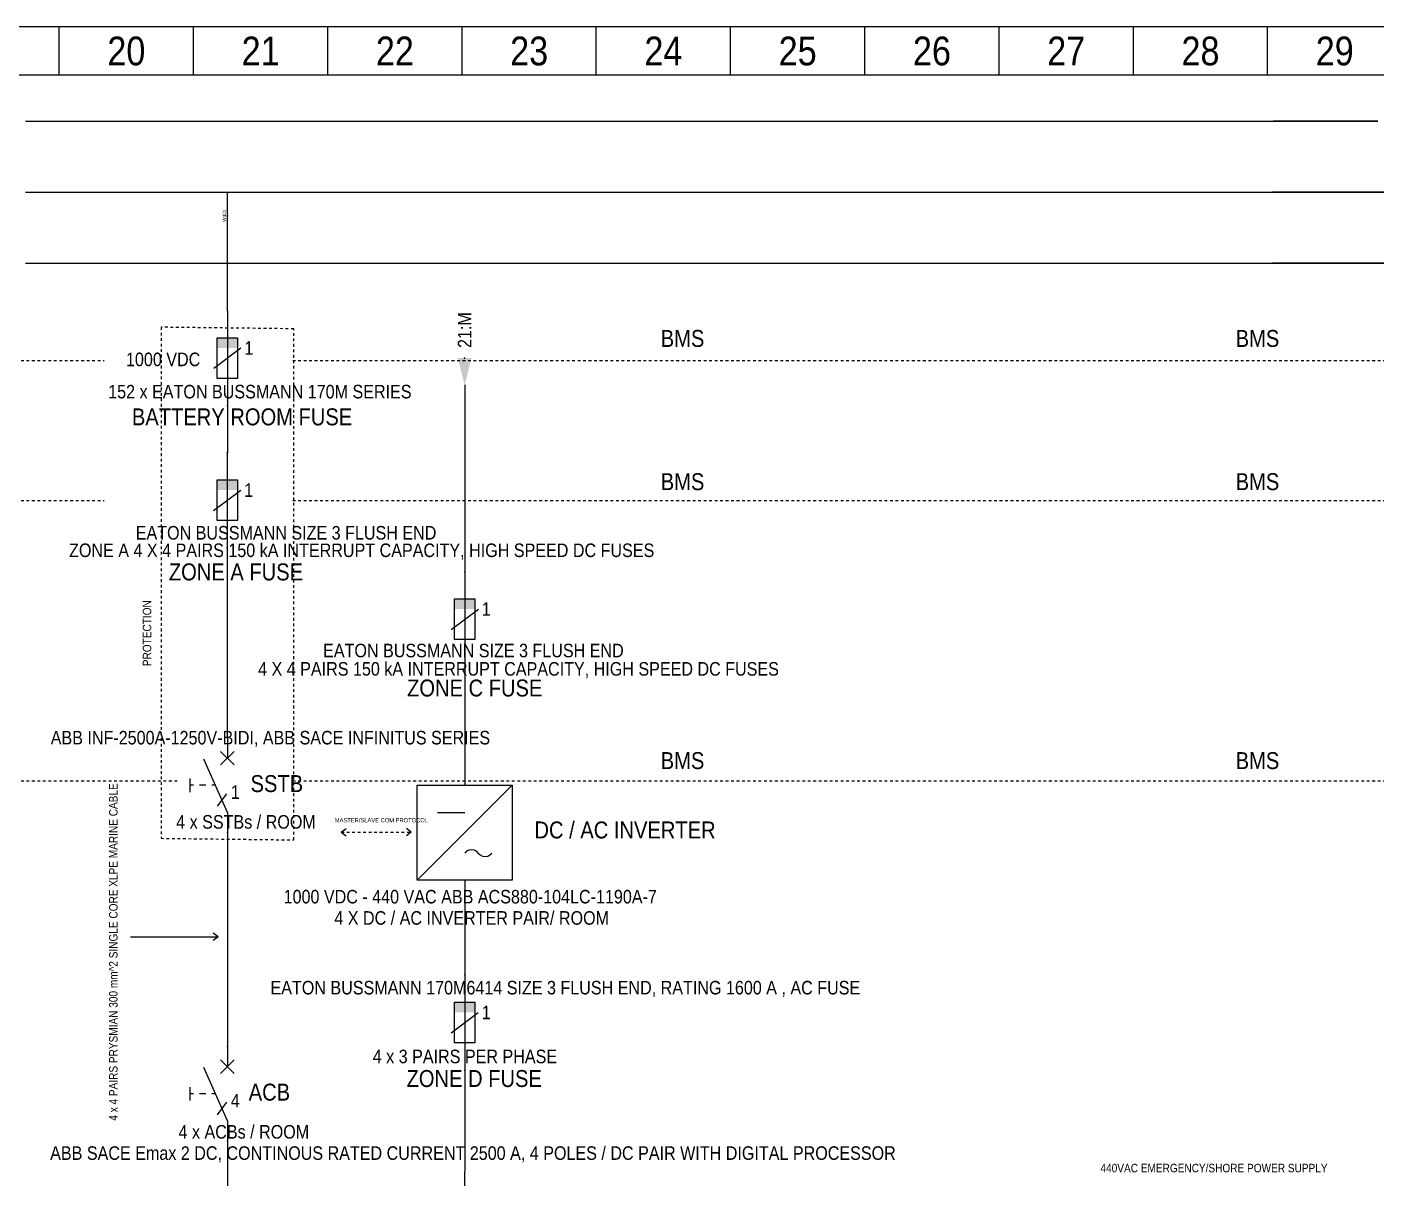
# Model space of a CAD drawing. Header units: millimetres. Extents: x -283 to 2642, y -168 to 1897.
# Drawn here: x 795 to 1781, y 1057 to 1897 of the extents above; entities that cross this region are included whole.
import ezdxf
from ezdxf.enums import TextEntityAlignment as Align

# ---------------------------------------------------------------- set-up
doc = ezdxf.new("R2010")
doc.units = ezdxf.units.MM
doc.linetypes.add('DASHED', pattern=[4, 2, -2])
doc.layers.add('SLEHTI1', color=7, linetype='Continuous')
doc.styles.add('ELECTRICAL_GENERAL', font='arial.ttf', dxfattribs={"width": 0.85})
doc.styles.add('ELECTRICAL_ID', font='arial.ttf', dxfattribs={"width": 0.85})
doc.styles.add('ELECTRICAL_INTDEF1', font='segoesc.ttf', dxfattribs={"width": 0.85})
doc.styles.add('ELECTRICAL_LABEL', font='arial.ttf', dxfattribs={"width": 0.85})
doc.styles.add('ELECTRICAL_PROMPT', font='arial.ttf', dxfattribs={"width": 0.85})

# ---------------------------------------------------------------- blocks, each defined once
blk = doc.blocks.new('SPOH3V')
at = {"color": 2, "linetype": 'Continuous', "lineweight": -3}
blk.add_line((418, 297), (23, 297), dxfattribs=at)
at = {"color": 7, "linetype": 'Continuous', "lineweight": -3}
for p, q in [((157.5, 292), (157.5, 297)), ((171.5, 292), (171.5, 297)), ((185.5, 292), (185.5, 297)), ((199.5, 292), (199.5, 297)), ((213.5, 292), (213.5, 297)), ((227.5, 292), (227.5, 297)), ((241.5, 292), (241.5, 297)), ((255.5, 292), (255.5, 297)), ((269.5, 292), (269.5, 297)), ((283.5, 292), (283.5, 297))]:
    blk.add_line(p, q, dxfattribs=at)
at = {"color": 1, "linetype": 'Continuous', "lineweight": -3}
blk.add_line((28, 292), (413, 292), dxfattribs=at)
at = {"color": 7, "lineweight": -3, "style": 'ELECTRICAL_PROMPT', "width": 0.85}
for s, p in [('20', (164.5, 293)), ('21', (178.5, 293)), ('22', (192.5, 293)), ('23', (206.5, 293)), ('24', (220.5, 293)), ('25', (234.5, 293)), ('26', (248.5, 293)), ('27', (262.5, 293)), ('28', (276.5, 293)), ('29', (290.5, 293))]:
    blk.add_text(s, height=3, dxfattribs=at).set_placement(p, align=Align.CENTER)
at = {"color": 11, "lineweight": -3, "style": 'ELECTRICAL_LABEL', "width": 0.85, "flags": 8}
blk.add_attdef('E_DRW_PRINTDATE', text='', height=1.5, rotation=90, dxfattribs=at).set_placement((1.6, 296.5), align=Align.RIGHT)
at = {"color": 7, "lineweight": -3, "style": 'ELECTRICAL_LABEL', "width": 0.85, "flags": 8}
for tag, p in [('E_DRW_REVD', (7, 247)), ('E_DRW_REVE', (14, 247)), ('E_DRW_REVF', (21, 247)), ('E_DRW_REVA', (7, 30)), ('E_DRW_REVB', (14, 30)), ('E_DRW_REVC', (21, 30))]:
    blk.add_attdef(tag, p, '', height=2, rotation=90, dxfattribs=at)
at = {"color": 11, "lineweight": -3, "style": 'ELECTRICAL_LABEL', "width": 0.85, "flags": 8}
blk.add_attdef('E_DRW_FILENAME', (1.6, 2.5), '', height=1.5, rotation=90, dxfattribs=at)
at = {"color": 1, "lineweight": -3, "style": 'ELECTRICAL_LABEL', "width": 0.85, "flags": 8}
for tag, p, height in [('E_DRW_NAME1', (206.5, 15), 3.5), ('E_DRW_OBJECTID', (323, 17), 2.5), ('E_DRW_ELPOSID', (356, 17), 2.5), ('E_DRW_JOBNUMBER', (388, 17), 2.5), ('E_DRW_NAME2', (206.5, 10), 3.5), ('E_DRW_NUMBER', (359, 5), 5), ('E_DRW_NAME3', (206.5, 5), 3.5)]:
    blk.add_attdef(tag, p, '', height=height, dxfattribs=at)
at = {"color": 7, "lineweight": -3, "width": 0.85}
for tag, p, style, flags in [('E_DRW_PLANNER', (295.54, 17), 'ELECTRICAL_LABEL', 8), ('E_DRW_DATE', (305, 17), 'ELECTRICAL_LABEL', 8), ('E_DRW_DRAWER', (295.54, 10), 'ELECTRICAL_LABEL', 8), ('E_DRW_SHEETS', (331, 10), 'ELECTRICAL_LABEL', 8), ('E_DRW_CHECKER', (295.54, 3), 'ELECTRICAL_LABEL', 8), ('$SCVIRTATIE$', (0, 0), 'ELECTRICAL_GENERAL', 9)]:
    blk.add_attdef(tag, p, '', height=2, dxfattribs=dict(at, style=style, flags=flags))
at = {"color": 7, "lineweight": -3, "style": 'ELECTRICAL_LABEL', "width": 0.85, "flags": 8}
blk.add_attdef('E_DRW_SHEET', text='', height=2, dxfattribs=at).set_placement((327, 10), align=Align.RIGHT)
at = {"color": 1, "lineweight": -3, "style": 'ELECTRICAL_LABEL', "width": 0.85, "flags": 8}
blk.add_attdef('E_DRW_GROUP', text='', height=5, dxfattribs=at).set_placement((354, 5), align=Align.RIGHT)
blk = doc.blocks.new('SVAIHT2A')
at = {"color": 1, "linetype": 'Continuous', "lineweight": -3}
blk.add_point((0, 0), dxfattribs=at)
at = {"color": 1, "lineweight": -3}
blk.add_solid([(0, -4), (0.99, 0), (-0.99, 0)], dxfattribs=at)
at = {"color": 7, "lineweight": -3, "style": 'ELECTRICAL_GENERAL', "width": 0.85}
blk.add_attdef('E_CONNREF', text='', height=2, rotation=90, dxfattribs=at).set_placement((0, 1.5), align=Align.MIDDLE_LEFT)
at = {"color": 1, "lineweight": -3, "style": 'ELECTRICAL_INTDEF1', "flags": 8}
blk.add_attdef('E_DELETED', (0, 0), '', height=2.5, dxfattribs=at)
at = {"color": 7, "lineweight": -3, "style": 'ELECTRICAL_GENERAL', "width": 0.85, "flags": 8}
blk.add_attdef('E_SYMBTXT1', text='', height=2, rotation=90, dxfattribs=at).set_placement((2, 0), align=Align.TOP_RIGHT)
at = {"color": 7, "lineweight": -3, "style": 'ELECTRICAL_GENERAL', "width": 0.85, "flags": 1}
blk.add_attdef('E_THISREF', text='', height=1.5, dxfattribs=at).set_placement((0, -9), align=Align.CENTER)
blk = doc.blocks.new('IECSLD_0201')
at = {"color": 0, "linetype": 'Continuous', "lineweight": -3}
for p, q in [((0, 0), (0, -14)), ((-1.5, -10), (-1.5, -4)), ((-1.5, -4), (1.5, -4)), ((1.5, -4), (1.5, -10)), ((1.5, -10), (-1.5, -10))]:
    blk.add_line(p, q, dxfattribs=at)
at = {"color": 7, "linetype": 'Continuous', "lineweight": -3}
blk.add_line((-2, -8.5), (2, -5.5), dxfattribs=at)
at = {"color": 0, "linetype": 'Continuous', "lineweight": -3}
for p in [(0, 0), (0, -14)]:
    blk.add_point(p, dxfattribs=at)
at = {"color": 0, "lineweight": -3}
blk.add_solid([(-1.5, -5.5), (1.5, -5.5), (-1.5, -4), (1.5, -4)], dxfattribs=at)
at = {"color": 7, "lineweight": -3, "width": 0.85}
for tag, height, style, flags, p in [('E_OBJECTID', 2.5, 'ELECTRICAL_ID', 8, (-4, -1)), ('E_ELPOSID', 2.5, 'ELECTRICAL_ID', 8, (-4, -4.5)), ('E_AA', 2, 'ELECTRICAL_GENERAL', 8, (-4, -12)), ('E_OVERCURRENTPROTECTIONTYPE', 2, 'ELECTRICAL_GENERAL', 9, (-4, -15)), ('E_OVERCURRENTPROTECTION', 2, 'ELECTRICAL_GENERAL', 9, (-4, -18)), ('E_FRAMESIZE', 2, 'ELECTRICAL_GENERAL', 9, (-4, -21)), ('E_ELEC1', 2, 'ELECTRICAL_GENERAL', 8, (-4, -24)), ('E_ELEC2', 2, 'ELECTRICAL_GENERAL', 8, (-4, -27))]:
    blk.add_attdef(tag, text='', height=height, dxfattribs=dict(at, style=style, flags=flags)).set_placement(p, align=Align.RIGHT)
at = {"color": 7, "lineweight": -3, "style": 'ELECTRICAL_GENERAL', "width": 0.85, "flags": 8}
blk.add_attdef('E_PHASE', (2, -1), '', height=1.5, dxfattribs=at)
at = {"color": 7, "lineweight": -3, "style": 'ELECTRICAL_ID', "width": 0.85, "flags": 9}
blk.add_attdef('E_GROUPNUMBER', text='', height=1.5, dxfattribs=at).set_placement((-2, -1), align=Align.TOP_RIGHT)
at = {"color": 7, "lineweight": -3, "style": 'ELECTRICAL_ID', "width": 0.85}
blk.add_attdef('E_ID', text='', height=2.5, dxfattribs=at).set_placement((-4, -8), align=Align.RIGHT)
at = {"color": 7, "lineweight": -3, "style": 'ELECTRICAL_GENERAL', "width": 0.85, "flags": 8}
blk.add_attdef('E_POLES', text='', height=2, dxfattribs=at).set_placement((2.5, -5.5), align=Align.MIDDLE_LEFT)
blk = doc.blocks.new('IECSLD_0710')
at = {"color": 0, "linetype": 'Continuous', "lineweight": -3}
for p, q in [((-7, 0), (7, 0)), ((-7, -14), (-7, 0)), ((-7, -14), (7, 0)), ((7, 0), (7, -14)), ((7, -14), (-7, -14))]:
    blk.add_line(p, q, dxfattribs=at)
at = {"color": 7, "linetype": 'Continuous', "lineweight": -3}
for p, q in [((-3.72, -3.73), (-4, -4)), ((-3.38, -3.56), (-3.72, -3.73)), ((-3, -3.5), (-3.38, -3.56)), ((-2.62, -3.56), (-3, -3.5)), ((-2.28, -3.73), (-2.62, -3.56)), ((-2, -4), (-2.28, -3.73)), ((-2, -4), (-1.72, -4.27)), ((-1.72, -4.27), (-1.38, -4.44)), ((-1.38, -4.44), (-1, -4.5)), ((-1, -4.5), (-0.62, -4.44)), ((-0.62, -4.44), (-0.28, -4.27)), ((-0.28, -4.27), (0, -4)), ((4, -10), (0, -10))]:
    blk.add_line(p, q, dxfattribs=at)
at = {"color": 0, "linetype": 'Continuous', "lineweight": -3}
for p in [(0, 0), (0, -14)]:
    blk.add_point(p, dxfattribs=at)
at = {"color": 7, "lineweight": -3, "width": 0.85, "flags": 8}
for tag, height, style, p in [('E_OBJECTID', 2.5, 'ELECTRICAL_ID', (-9, -1)), ('E_ELPOSID', 2.5, 'ELECTRICAL_ID', (-9, -4.5)), ('E_ELEC1', 2, 'ELECTRICAL_GENERAL', (-9, -12)), ('E_ELEC2', 2, 'ELECTRICAL_GENERAL', (-9, -15))]:
    blk.add_attdef(tag, text='', height=height, dxfattribs=dict(at, style=style)).set_placement(p, align=Align.RIGHT)
at = {"color": 7, "lineweight": -3, "style": 'ELECTRICAL_ID', "width": 0.85}
blk.add_attdef('E_ID', text='', height=2.5, dxfattribs=at).set_placement((-9, -8), align=Align.RIGHT)
blk = doc.blocks.new('IECSLD_0402')
at = {"color": 0, "linetype": 'Continuous', "lineweight": -3}
for p, q in [((0, 0), (0, -3)), ((0, -11), (-3.5, -3.12)), ((-5.5, -8), (-5.5, -6)), ((0, -11), (0, -14))]:
    blk.add_line(p, q, dxfattribs=at)
at = {"color": 7, "linetype": 'Continuous', "lineweight": -3}
for p, q in [((-1, -4), (1, -2)), ((-1, -2), (1, -4)), ((-5, -7), (-5.5, -7)), ((-3.2, -7), (-4.1, -7)), ((-1.78, -7), (-2.3, -7)), ((-0.13, -8.25), (-1.5, -10.09))]:
    blk.add_line(p, q, dxfattribs=at)
at = {"color": 0, "linetype": 'Continuous', "lineweight": -3}
for p in [(0, 0), (0, -14)]:
    blk.add_point(p, dxfattribs=at)
at = {"color": 7, "lineweight": -3, "width": 0.85}
for tag, height, style, flags, p in [('E_OBJECTID', 2.5, 'ELECTRICAL_ID', 8, (-7.5, -1)), ('E_ELPOSID', 2.5, 'ELECTRICAL_ID', 8, (-7.5, -4.5)), ('E_AA', 2, 'ELECTRICAL_GENERAL', 8, (-7.5, -12)), ('E_OVERCURRENTPROTECTIONTYPE', 2, 'ELECTRICAL_GENERAL', 9, (-7.5, -15)), ('E_OVERCURRENTPROTECTION', 2, 'ELECTRICAL_GENERAL', 9, (-7.5, -18)), ('E_FRAMESIZE', 2, 'ELECTRICAL_GENERAL', 9, (-7.5, -21)), ('E_ELEC1', 2, 'ELECTRICAL_GENERAL', 8, (-7.5, -24)), ('E_ELEC2', 2, 'ELECTRICAL_GENERAL', 8, (-7.5, -27))]:
    blk.add_attdef(tag, text='', height=height, dxfattribs=dict(at, style=style, flags=flags)).set_placement(p, align=Align.RIGHT)
at = {"color": 7, "lineweight": -3, "style": 'ELECTRICAL_GENERAL', "width": 0.85, "flags": 8}
blk.add_attdef('E_PHASE', (2, -1), '', height=1.5, dxfattribs=at)
at = {"color": 7, "lineweight": -3, "style": 'ELECTRICAL_ID', "width": 0.85, "flags": 9}
blk.add_attdef('E_GROUPNUMBER', text='', height=1.5, dxfattribs=at).set_placement((-2, -1), align=Align.TOP_RIGHT)
at = {"color": 7, "lineweight": -3, "style": 'ELECTRICAL_ID', "width": 0.85}
blk.add_attdef('E_ID', text='', height=2.5, dxfattribs=at).set_placement((-7.5, -8), align=Align.RIGHT)
at = {"color": 7, "lineweight": -3, "style": 'ELECTRICAL_GENERAL', "width": 0.85, "flags": 8}
blk.add_attdef('E_POLES', text='', height=2, dxfattribs=at).set_placement((0.5, -8), align=Align.MIDDLE_LEFT)
blk = doc.blocks.new('KAAPELIN1')
at = {"color": 7, "linetype": 'ByBlock', "lineweight": -3}
blk.add_point((0, 0), dxfattribs=at)
at = {"color": 7, "lineweight": -3, "width": 0.85}
for tag, height, style, p in [('E_ID', 2.5, 'ELECTRICAL_ID', (0, 1)), ('E_TYPE', 2, 'ELECTRICAL_GENERAL', (0, -3))]:
    blk.add_attdef(tag, text='', height=height, dxfattribs=dict(at, style=style)).set_placement(p, align=Align.CENTER)
at = {"color": 7, "lineweight": -3, "style": 'ELECTRICAL_GENERAL', "width": 0.85}
for tag, flags, p in [('E_FROM_LOCATION', 1, (0, -6)), ('E_FROM_ID', 1, (0, -9)), ('E_TO_LOCATION', 1, (0, -12)), ('E_REMARKS', 1, (0, -21)), ('E_LENGTH', 1, (0, -18)), ('E_TO_ID', 1, (0, -15)), ('E_SUPPLIER', 9, (0, -30)), ('E_CLASS', 1, (0, -27)), ('E_ITEM', 1, (0, -24)), ('E_INSTALLER', 9, (0, -33)), ('E_VOLTAGE', 9, (0, -36))]:
    blk.add_attdef(tag, text='', height=2, dxfattribs=dict(at, flags=flags)).set_placement(p, align=Align.CENTER)

msp = doc.modelspace()

# ---------------------------------------------------------------- linework, layer by layer
at = {"layer": 'SLEHTI1', "color": 4, "linetype": 'DASHED', "lineweight": -3}
for p, q in [((79.1, 1653.59), (851.78, 1653.59)), ((989.42, 1653.59), (1854.85, 1653.59)), ((79.1, 1551.26), (851.78, 1551.26)), ((989.42, 1551.26), (1907.31, 1551.26)), ((79.1, 1346.59), (906.81, 1346.59)), ((989.42, 1346.59), (1896.19, 1346.59)), ((1024.88, 1309.26), (1075.94, 1309.26))]:
    msp.add_line(p, q, dxfattribs=at)
at = {"layer": 'SLEHTI1', "color": 4, "linetype": 'Continuous', "lineweight": -3}
for p, q in [((1024.88, 1309.26), (1028.4, 1311.88)), ((1075.94, 1309.26), (1072.42, 1311.88)), ((1024.88, 1309.26), (1028.4, 1306.65)), ((1075.94, 1309.26), (1072.42, 1306.65))]:
    msp.add_line(p, q, dxfattribs=at)
at = {"layer": 'SLEHTI1', "color": 1, "linetype": 'Continuous', "lineweight": -3}
for p, q in [((871.01, 1232.87), (934.91, 1232.87)), ((934.91, 1232.87), (931.4, 1235.49)), ((934.91, 1232.87), (931.4, 1230.26))]:
    msp.add_line(p, q, dxfattribs=at)
at = {"layer": 'SLEHTI1', "color": 3, "linetype": 'Continuous', "lineweight": -3}
for points in [[(794.37, 1828.36), (797.87, 1828.36), (801.37, 1828.36), (804.29, 1828.36), (804.87, 1828.36), (808.37, 1828.36), (811.87, 1828.36), (815.37, 1828.36), (818.87, 1828.36), (821.61, 1828.36), (822.37, 1828.36), (825.87, 1828.36), (829.37, 1828.36), (832.87, 1828.36), (836.37, 1828.36), (838.94, 1828.36), (839.87, 1828.36), (843.37, 1828.36), (846.87, 1828.36), (850.37, 1828.36), (853.87, 1828.36), (856.26, 1828.36), (857.37, 1828.36), (860.87, 1828.36), (864.37, 1828.36), (867.87, 1828.36), (871.37, 1828.36), (873.58, 1828.36), (874.87, 1828.36), (878.37, 1828.36), (881.87, 1828.36), (885.37, 1828.36), (888.87, 1828.36), (890.91, 1828.36), (892.37, 1828.36), (895.87, 1828.36), (899.37, 1828.36), (902.87, 1828.36), (906.37, 1828.36), (908.23, 1828.36), (909.87, 1828.36), (913.37, 1828.36), (916.87, 1828.36), (920.37, 1828.36), (923.87, 1828.36), (925.56, 1828.36), (927.37, 1828.36), (930.87, 1828.36), (934.37, 1828.36), (937.87, 1828.36), (941.37, 1828.36), (942.88, 1828.36), (944.87, 1828.36), (948.37, 1828.36), (951.87, 1828.36), (955.37, 1828.36), (958.87, 1828.36), (960.2, 1828.36), (962.37, 1828.36), (965.87, 1828.36), (969.37, 1828.36), (972.87, 1828.36), (976.37, 1828.36), (977.53, 1828.36), (979.87, 1828.36), (983.37, 1828.36), (986.87, 1828.36), (990.37, 1828.36), (993.87, 1828.36), (994.85, 1828.36), (997.37, 1828.36), (1000.87, 1828.36), (1004.37, 1828.36), (1007.87, 1828.36), (1011.37, 1828.36), (1012.18, 1828.36), (1014.87, 1828.36), (1018.37, 1828.36), (1021.87, 1828.36), (1025.37, 1828.36), (1028.87, 1828.36), (1029.5, 1828.36), (1032.37, 1828.36), (1035.87, 1828.36), (1039.37, 1828.36), (1042.87, 1828.36), (1046.37, 1828.36), (1046.83, 1828.36), (1049.87, 1828.36), (1053.37, 1828.36), (1056.87, 1828.36), (1060.37, 1828.36), (1063.87, 1828.36), (1064.15, 1828.36), (1067.37, 1828.36), (1070.87, 1828.36), (1074.37, 1828.36), (1077.87, 1828.36), (1081.37, 1828.36), (1081.47, 1828.36), (1084.87, 1828.36), (1088.37, 1828.36), (1091.87, 1828.36), (1095.37, 1828.36), (1098.8, 1828.36), (1098.87, 1828.36), (1102.37, 1828.36), (1105.87, 1828.36), (1109.37, 1828.36), (1112.87, 1828.36), (1116.12, 1828.36), (1116.37, 1828.36), (1119.87, 1828.36), (1123.37, 1828.36), (1126.87, 1828.36), (1130.37, 1828.36), (1133.45, 1828.36), (1133.87, 1828.36), (1137.37, 1828.36), (1140.87, 1828.36), (1144.37, 1828.36), (1147.87, 1828.36), (1150.77, 1828.36), (1151.37, 1828.36), (1154.87, 1828.36), (1158.37, 1828.36), (1161.87, 1828.36), (1165.37, 1828.36), (1168.09, 1828.36), (1168.87, 1828.36), (1172.37, 1828.36), (1175.87, 1828.36), (1179.37, 1828.36), (1182.87, 1828.36), (1185.42, 1828.36), (1186.37, 1828.36), (1189.87, 1828.36), (1193.37, 1828.36), (1196.87, 1828.36), (1200.37, 1828.36), (1202.74, 1828.36), (1203.87, 1828.36), (1207.37, 1828.36), (1210.87, 1828.36), (1214.37, 1828.36), (1217.87, 1828.36), (1220.07, 1828.36), (1221.37, 1828.36), (1224.87, 1828.36), (1228.37, 1828.36), (1231.87, 1828.36), (1235.37, 1828.36), (1237.39, 1828.36), (1238.87, 1828.36), (1242.37, 1828.36), (1245.87, 1828.36), (1249.37, 1828.36), (1252.87, 1828.36), (1254.71, 1828.36), (1256.37, 1828.36), (1259.87, 1828.36), (1263.37, 1828.36), (1266.87, 1828.36), (1270.37, 1828.36), (1272.04, 1828.36), (1273.87, 1828.36), (1277.37, 1828.36), (1280.87, 1828.36), (1284.37, 1828.36), (1287.87, 1828.36), (1289.36, 1828.36), (1291.37, 1828.36), (1294.87, 1828.36), (1298.37, 1828.36), (1301.87, 1828.36), (1305.37, 1828.36), (1306.69, 1828.36), (1308.87, 1828.36), (1312.37, 1828.36), (1315.87, 1828.36), (1319.37, 1828.36), (1322.87, 1828.36), (1324.01, 1828.36), (1326.37, 1828.36), (1329.87, 1828.36), (1333.37, 1828.36), (1336.87, 1828.36), (1340.37, 1828.36), (1341.34, 1828.36), (1343.87, 1828.36), (1347.37, 1828.36), (1350.87, 1828.36), (1354.37, 1828.36), (1357.87, 1828.36), (1358.66, 1828.36), (1361.37, 1828.36), (1364.87, 1828.36), (1368.37, 1828.36), (1371.87, 1828.36), (1375.37, 1828.36), (1375.98, 1828.36), (1378.87, 1828.36), (1382.37, 1828.36), (1385.87, 1828.36), (1389.37, 1828.36), (1392.87, 1828.36), (1393.31, 1828.36), (1396.37, 1828.36), (1399.87, 1828.36), (1403.37, 1828.36), (1406.87, 1828.36), (1410.37, 1828.36), (1410.63, 1828.36), (1413.87, 1828.36), (1417.37, 1828.36), (1420.87, 1828.36), (1424.37, 1828.36), (1427.87, 1828.36), (1427.96, 1828.36), (1431.37, 1828.36), (1434.87, 1828.36), (1438.37, 1828.36), (1441.87, 1828.36), (1445.28, 1828.36), (1445.37, 1828.36), (1448.87, 1828.36), (1452.37, 1828.36), (1455.87, 1828.36), (1459.37, 1828.36), (1462.6, 1828.36), (1462.87, 1828.36), (1466.37, 1828.36), (1469.87, 1828.36), (1473.37, 1828.36), (1476.87, 1828.36), (1479.93, 1828.36), (1480.37, 1828.36), (1483.87, 1828.36), (1487.37, 1828.36), (1490.87, 1828.36), (1494.37, 1828.36), (1497.25, 1828.36), (1497.87, 1828.36), (1501.37, 1828.36), (1504.87, 1828.36), (1508.37, 1828.36), (1511.87, 1828.36), (1514.58, 1828.36), (1515.37, 1828.36), (1518.87, 1828.36), (1522.37, 1828.36), (1525.87, 1828.36), (1529.37, 1828.36), (1531.9, 1828.36), (1532.87, 1828.36), (1536.37, 1828.36), (1539.87, 1828.36), (1543.37, 1828.36), (1546.87, 1828.36), (1549.22, 1828.36), (1550.37, 1828.36), (1553.87, 1828.36), (1557.37, 1828.36), (1560.87, 1828.36), (1564.37, 1828.36), (1566.55, 1828.36), (1567.87, 1828.36), (1571.37, 1828.36), (1574.87, 1828.36), (1578.37, 1828.36), (1581.87, 1828.36), (1583.87, 1828.36), (1585.37, 1828.36), (1588.87, 1828.36), (1592.37, 1828.36), (1595.87, 1828.36), (1599.37, 1828.36), (1601.2, 1828.36), (1602.87, 1828.36), (1606.37, 1828.36), (1609.87, 1828.36), (1613.37, 1828.36), (1616.87, 1828.36), (1618.52, 1828.36), (1620.37, 1828.36), (1623.87, 1828.36), (1627.37, 1828.36), (1630.87, 1828.36), (1634.37, 1828.36), (1635.85, 1828.36), (1637.87, 1828.36), (1641.37, 1828.36), (1644.87, 1828.36), (1648.37, 1828.36), (1651.87, 1828.36), (1653.17, 1828.36), (1655.37, 1828.36), (1658.87, 1828.36), (1662.37, 1828.36), (1665.87, 1828.36), (1669.37, 1828.36), (1670.49, 1828.36), (1672.87, 1828.36), (1676.37, 1828.36), (1679.87, 1828.36), (1683.37, 1828.36), (1686.87, 1828.36), (1687.82, 1828.36), (1690.37, 1828.36), (1693.87, 1828.36), (1697.37, 1828.36), (1700.87, 1828.36), (1704.37, 1828.36), (1707.87, 1828.36), (1711.37, 1828.36), (1714.87, 1828.36), (1718.37, 1828.36), (1721.87, 1828.36), (1725.37, 1828.36), (1728.87, 1828.36), (1732.37, 1828.36), (1735.87, 1828.36), (1739.37, 1828.36), (1742.87, 1828.36), (1746.37, 1828.36), (1749.87, 1828.36), (1753.37, 1828.36), (1756.87, 1828.36), (1760.37, 1828.36), (1763.87, 1828.36), (1767.37, 1828.36), (1770.87, 1828.36), (1774.37, 1828.36), (1777.87, 1828.36), (1781.37, 1828.36)], [(1781.37, 1828.36), (1777.87, 1828.36), (1774.37, 1828.36), (1770.87, 1828.36), (1767.37, 1828.36), (1763.87, 1828.36), (1760.37, 1828.36), (1756.87, 1828.36), (1753.37, 1828.36), (1749.87, 1828.36), (1746.37, 1828.36), (1742.87, 1828.36), (1739.37, 1828.36), (1735.87, 1828.36), (1732.37, 1828.36), (1728.87, 1828.36), (1725.37, 1828.36), (1721.87, 1828.36), (1718.37, 1828.36), (1714.87, 1828.36), (1711.37, 1828.36), (1707.87, 1828.36), (1705.14, 1828.36)], [(794.5, 1776.54), (798, 1776.54), (801.5, 1776.54), (804.42, 1776.54), (805, 1776.54), (808.5, 1776.54), (812, 1776.54), (815.5, 1776.54), (819, 1776.54), (821.74, 1776.54), (822.5, 1776.54), (826, 1776.54), (829.5, 1776.54), (833, 1776.54), (836.5, 1776.54), (839.07, 1776.54), (840, 1776.54), (843.5, 1776.54), (847, 1776.54), (850.5, 1776.54), (854, 1776.54), (856.39, 1776.54), (857.5, 1776.54), (861, 1776.54), (864.5, 1776.54), (868, 1776.54), (871.5, 1776.54), (873.72, 1776.54), (875, 1776.54), (878.5, 1776.54), (882, 1776.54), (885.5, 1776.54), (889, 1776.54), (891.04, 1776.54), (892.5, 1776.54), (896, 1776.54), (899.5, 1776.54), (903, 1776.54), (906.5, 1776.54), (908.36, 1776.54), (910, 1776.54), (913.5, 1776.54), (917, 1776.54), (920.5, 1776.54), (924, 1776.54), (925.69, 1776.54), (927.5, 1776.54), (931, 1776.54), (934.5, 1776.54), (938, 1776.54), (941.5, 1776.54), (943.01, 1776.54), (945, 1776.54), (948.5, 1776.54), (952, 1776.54), (955.5, 1776.54), (959, 1776.54), (960.34, 1776.54), (962.5, 1776.54), (966, 1776.54), (969.5, 1776.54), (973, 1776.54), (976.5, 1776.54), (977.66, 1776.54), (980, 1776.54), (983.5, 1776.54), (987, 1776.54), (990.5, 1776.54), (994, 1776.54), (994.98, 1776.54), (997.5, 1776.54), (1001, 1776.54), (1004.5, 1776.54), (1008, 1776.54), (1011.5, 1776.54), (1012.31, 1776.54), (1015, 1776.54), (1018.5, 1776.54), (1022, 1776.54), (1025.5, 1776.54), (1029, 1776.54), (1029.63, 1776.54), (1032.5, 1776.54), (1036, 1776.54), (1039.5, 1776.54), (1043, 1776.54), (1046.5, 1776.54), (1046.96, 1776.54), (1050, 1776.54), (1053.5, 1776.54), (1057, 1776.54), (1060.5, 1776.54), (1064, 1776.54), (1064.28, 1776.54), (1067.5, 1776.54), (1071, 1776.54), (1074.5, 1776.54), (1078, 1776.54), (1081.5, 1776.54), (1081.61, 1776.54), (1085, 1776.54), (1088.5, 1776.54), (1092, 1776.54), (1095.5, 1776.54), (1098.93, 1776.54), (1099, 1776.54), (1102.5, 1776.54), (1106, 1776.54), (1109.5, 1776.54), (1113, 1776.54), (1116.25, 1776.54), (1116.5, 1776.54), (1120, 1776.54), (1123.5, 1776.54), (1127, 1776.54), (1130.5, 1776.54), (1133.58, 1776.54), (1134, 1776.54), (1137.5, 1776.54), (1141, 1776.54), (1144.5, 1776.54), (1148, 1776.54), (1150.9, 1776.54), (1151.5, 1776.54), (1155, 1776.54), (1158.5, 1776.54), (1162, 1776.54), (1165.5, 1776.54), (1168.23, 1776.54), (1169, 1776.54), (1172.5, 1776.54), (1176, 1776.54), (1179.5, 1776.54), (1183, 1776.54), (1185.55, 1776.54), (1186.5, 1776.54), (1190, 1776.54), (1193.5, 1776.54), (1197, 1776.54), (1200.5, 1776.54), (1202.87, 1776.54), (1204, 1776.54), (1207.5, 1776.54), (1211, 1776.54), (1214.5, 1776.54), (1218, 1776.54), (1220.2, 1776.54), (1221.5, 1776.54), (1225, 1776.54), (1228.5, 1776.54), (1232, 1776.54), (1235.5, 1776.54), (1237.52, 1776.54), (1239, 1776.54), (1242.5, 1776.54), (1246, 1776.54), (1249.5, 1776.54), (1253, 1776.54), (1254.85, 1776.54), (1256.5, 1776.54), (1260, 1776.54), (1263.5, 1776.54), (1267, 1776.54), (1270.5, 1776.54), (1272.17, 1776.54), (1274, 1776.54), (1277.5, 1776.54), (1281, 1776.54), (1284.5, 1776.54), (1288, 1776.54), (1289.49, 1776.54), (1291.5, 1776.54), (1295, 1776.54), (1298.5, 1776.54), (1302, 1776.54), (1305.5, 1776.54), (1306.82, 1776.54), (1309, 1776.54), (1312.5, 1776.54), (1316, 1776.54), (1319.5, 1776.54), (1323, 1776.54), (1324.14, 1776.54), (1326.5, 1776.54), (1330, 1776.54), (1333.5, 1776.54), (1337, 1776.54), (1340.5, 1776.54), (1341.47, 1776.54), (1344, 1776.54), (1347.5, 1776.54), (1351, 1776.54), (1354.5, 1776.54), (1358, 1776.54), (1358.79, 1776.54), (1361.5, 1776.54), (1365, 1776.54), (1368.5, 1776.54), (1372, 1776.54), (1375.5, 1776.54), (1376.12, 1776.54), (1379, 1776.54), (1382.5, 1776.54), (1386, 1776.54), (1389.5, 1776.54), (1393, 1776.54), (1393.44, 1776.54), (1396.5, 1776.54), (1400, 1776.54), (1403.5, 1776.54), (1407, 1776.54), (1410.5, 1776.54), (1410.76, 1776.54), (1414, 1776.54), (1417.5, 1776.54), (1421, 1776.54), (1424.5, 1776.54), (1428, 1776.54), (1428.09, 1776.54), (1431.5, 1776.54), (1435, 1776.54), (1438.5, 1776.54), (1442, 1776.54), (1445.41, 1776.54), (1445.5, 1776.54), (1449, 1776.54), (1452.5, 1776.54), (1456, 1776.54), (1459.5, 1776.54), (1462.74, 1776.54), (1463, 1776.54), (1466.5, 1776.54), (1470, 1776.54), (1473.5, 1776.54), (1477, 1776.54), (1480.06, 1776.54), (1480.5, 1776.54), (1484, 1776.54), (1487.5, 1776.54), (1491, 1776.54), (1494.5, 1776.54), (1497.38, 1776.54), (1498, 1776.54), (1501.5, 1776.54), (1505, 1776.54), (1508.5, 1776.54), (1512, 1776.54), (1514.71, 1776.54), (1515.5, 1776.54), (1519, 1776.54), (1522.5, 1776.54), (1526, 1776.54), (1529.5, 1776.54), (1532.03, 1776.54), (1533, 1776.54), (1536.5, 1776.54), (1540, 1776.54), (1543.5, 1776.54), (1547, 1776.54), (1549.36, 1776.54), (1550.5, 1776.54), (1554, 1776.54), (1557.5, 1776.54), (1561, 1776.54), (1564.5, 1776.54), (1566.68, 1776.54), (1568, 1776.54), (1571.5, 1776.54), (1575, 1776.54), (1578.5, 1776.54), (1582, 1776.54), (1584, 1776.54), (1585.5, 1776.54), (1589, 1776.54), (1592.5, 1776.54), (1596, 1776.54), (1599.5, 1776.54), (1601.33, 1776.54), (1603, 1776.54), (1606.5, 1776.54), (1610, 1776.54), (1613.5, 1776.54), (1617, 1776.54), (1618.65, 1776.54), (1620.5, 1776.54), (1624, 1776.54), (1627.5, 1776.54), (1631, 1776.54), (1634.5, 1776.54), (1635.98, 1776.54), (1638, 1776.54), (1641.5, 1776.54), (1645, 1776.54), (1648.5, 1776.54), (1652, 1776.54), (1653.3, 1776.54), (1655.5, 1776.54), (1659, 1776.54), (1662.5, 1776.54), (1666, 1776.54), (1669.5, 1776.54), (1670.63, 1776.54), (1673, 1776.54), (1676.5, 1776.54), (1680, 1776.54), (1683.5, 1776.54), (1687, 1776.54), (1687.95, 1776.54), (1690.5, 1776.54), (1694, 1776.54), (1697.5, 1776.54), (1701, 1776.54), (2511.25, 1776.54)], [(1781.5, 1776.54), (1778, 1776.54), (1774.5, 1776.54), (1771, 1776.54), (1767.5, 1776.54), (1764, 1776.54), (1760.5, 1776.54), (1757, 1776.54), (1753.5, 1776.54), (1750, 1776.54), (1746.5, 1776.54), (1743, 1776.54), (1739.5, 1776.54), (1736, 1776.54), (1732.5, 1776.54), (1729, 1776.54), (1725.5, 1776.54), (1722, 1776.54), (1718.5, 1776.54), (1715, 1776.54), (1711.5, 1776.54), (1708, 1776.54), (1704.5, 1776.54), (1708, 1776.54), (1711.5, 1776.54), (1715, 1776.54), (1718.5, 1776.54), (1722, 1776.54), (1725.5, 1776.54), (1729, 1776.54), (1732.5, 1776.54), (1736, 1776.54), (1739.5, 1776.54), (1743, 1776.54), (1746.5, 1776.54), (1750, 1776.54), (1753.5, 1776.54), (1757, 1776.54), (1760.5, 1776.54), (1764, 1776.54), (1767.5, 1776.54), (1771, 1776.54), (1774.5, 1776.54), (1778, 1776.54), (1781.5, 1776.54)], [(2509.5, 1776.54), (1705.27, 1776.54)], [(794.5, 1724.57), (798, 1724.57), (801.5, 1724.57), (804.42, 1724.57), (805, 1724.57), (808.5, 1724.57), (812, 1724.57), (815.5, 1724.57), (819, 1724.57), (821.74, 1724.57), (822.5, 1724.57), (826, 1724.57), (829.5, 1724.57), (833, 1724.57), (836.5, 1724.57), (839.07, 1724.57), (840, 1724.57), (843.5, 1724.57), (847, 1724.57), (850.5, 1724.57), (854, 1724.57), (856.39, 1724.57), (857.5, 1724.57), (861, 1724.57), (864.5, 1724.57), (868, 1724.57), (871.5, 1724.57), (873.72, 1724.57), (875, 1724.57), (878.5, 1724.57), (882, 1724.57), (885.5, 1724.57), (889, 1724.57), (891.04, 1724.57), (892.5, 1724.57), (896, 1724.57), (899.5, 1724.57), (903, 1724.57), (906.5, 1724.57), (908.36, 1724.57), (910, 1724.57), (913.5, 1724.57), (917, 1724.57), (920.5, 1724.57), (924, 1724.57), (925.69, 1724.57), (927.5, 1724.57), (931, 1724.57), (934.5, 1724.57), (938, 1724.57), (941.5, 1724.57), (943.01, 1724.57), (945, 1724.57), (948.5, 1724.57), (952, 1724.57), (955.5, 1724.57), (959, 1724.57), (960.34, 1724.57), (962.5, 1724.57), (966, 1724.57), (969.5, 1724.57), (973, 1724.57), (976.5, 1724.57), (977.66, 1724.57), (980, 1724.57), (983.5, 1724.57), (987, 1724.57), (990.5, 1724.57), (994, 1724.57), (994.98, 1724.57), (997.5, 1724.57), (1001, 1724.57), (1004.5, 1724.57), (1008, 1724.57), (1011.5, 1724.57), (1012.31, 1724.57), (1015, 1724.57), (1018.5, 1724.57), (1022, 1724.57), (1025.5, 1724.57), (1029, 1724.57), (1029.63, 1724.57), (1032.5, 1724.57), (1036, 1724.57), (1039.5, 1724.57), (1043, 1724.57), (1046.5, 1724.57), (1046.96, 1724.57), (1050, 1724.57), (1053.5, 1724.57), (1057, 1724.57), (1060.5, 1724.57), (1064, 1724.57), (1064.28, 1724.57), (1067.5, 1724.57), (1071, 1724.57), (1074.5, 1724.57), (1078, 1724.57), (1081.5, 1724.57), (1081.61, 1724.57), (1085, 1724.57), (1088.5, 1724.57), (1092, 1724.57), (1095.5, 1724.57), (1098.93, 1724.57), (1099, 1724.57), (1102.5, 1724.57), (1106, 1724.57), (1109.5, 1724.57), (1113, 1724.57), (1116.25, 1724.57), (1116.5, 1724.57), (1120, 1724.57), (1123.5, 1724.57), (1127, 1724.57), (1130.5, 1724.57), (1133.58, 1724.57), (1134, 1724.57), (1137.5, 1724.57), (1141, 1724.57), (1144.5, 1724.57), (1148, 1724.57), (1150.9, 1724.57), (1151.5, 1724.57), (1155, 1724.57), (1158.5, 1724.57), (1162, 1724.57), (1165.5, 1724.57), (1168.23, 1724.57), (1169, 1724.57), (1172.5, 1724.57), (1176, 1724.57), (1179.5, 1724.57), (1183, 1724.57), (1185.55, 1724.57), (1186.5, 1724.57), (1190, 1724.57), (1193.5, 1724.57), (1197, 1724.57), (1200.5, 1724.57), (1202.87, 1724.57), (1204, 1724.57), (1207.5, 1724.57), (1211, 1724.57), (1214.5, 1724.57), (1218, 1724.57), (1220.2, 1724.57), (1221.5, 1724.57), (1225, 1724.57), (1228.5, 1724.57), (1232, 1724.57), (1235.5, 1724.57), (1237.52, 1724.57), (1239, 1724.57), (1242.5, 1724.57), (1246, 1724.57), (1249.5, 1724.57), (1253, 1724.57), (1254.85, 1724.57), (1256.5, 1724.57), (1260, 1724.57), (1263.5, 1724.57), (1267, 1724.57), (1270.5, 1724.57), (1272.17, 1724.57), (1274, 1724.57), (1277.5, 1724.57), (1281, 1724.57), (1284.5, 1724.57), (1288, 1724.57), (1289.49, 1724.57), (1291.5, 1724.57), (1295, 1724.57), (1298.5, 1724.57), (1302, 1724.57), (1305.5, 1724.57), (1306.82, 1724.57), (1309, 1724.57), (1312.5, 1724.57), (1316, 1724.57), (1319.5, 1724.57), (1323, 1724.57), (1324.14, 1724.57), (1326.5, 1724.57), (1330, 1724.57), (1333.5, 1724.57), (1337, 1724.57), (1340.5, 1724.57), (1341.47, 1724.57), (1344, 1724.57), (1347.5, 1724.57), (1351, 1724.57), (1354.5, 1724.57), (1358, 1724.57), (1358.79, 1724.57), (1361.5, 1724.57), (1365, 1724.57), (1368.5, 1724.57), (1372, 1724.57), (1375.5, 1724.57), (1376.12, 1724.57), (1379, 1724.57), (1382.5, 1724.57), (1386, 1724.57), (1389.5, 1724.57), (1393, 1724.57), (1393.44, 1724.57), (1396.5, 1724.57), (1400, 1724.57), (1403.5, 1724.57), (1407, 1724.57), (1410.5, 1724.57), (1410.76, 1724.57), (1414, 1724.57), (1417.5, 1724.57), (1421, 1724.57), (1424.5, 1724.57), (1428, 1724.57), (1428.09, 1724.57), (1431.5, 1724.57), (1435, 1724.57), (1438.5, 1724.57), (1442, 1724.57), (1445.41, 1724.57), (1445.5, 1724.57), (1449, 1724.57), (1452.5, 1724.57), (1456, 1724.57), (1459.5, 1724.57), (1462.74, 1724.57), (1463, 1724.57), (1466.5, 1724.57), (1470, 1724.57), (1473.5, 1724.57), (1477, 1724.57), (1480.06, 1724.57), (1480.5, 1724.57), (1484, 1724.57), (1487.5, 1724.57), (1491, 1724.57), (1494.5, 1724.57), (1497.38, 1724.57), (1498, 1724.57), (1501.5, 1724.57), (1505, 1724.57), (1508.5, 1724.57), (1512, 1724.57), (1514.71, 1724.57), (1515.5, 1724.57), (1519, 1724.57), (1522.5, 1724.57), (1526, 1724.57), (1529.5, 1724.57), (1532.03, 1724.57), (1533, 1724.57), (1536.5, 1724.57), (1540, 1724.57), (1543.5, 1724.57), (1547, 1724.57), (1549.36, 1724.57), (1550.5, 1724.57), (1554, 1724.57), (1557.5, 1724.57), (1561, 1724.57), (1564.5, 1724.57), (1566.68, 1724.57), (1568, 1724.57), (1571.5, 1724.57), (1575, 1724.57), (1578.5, 1724.57), (1582, 1724.57), (1584, 1724.57), (1585.5, 1724.57), (1589, 1724.57), (1592.5, 1724.57), (1596, 1724.57), (1599.5, 1724.57), (1601.33, 1724.57), (1603, 1724.57), (1606.5, 1724.57), (1610, 1724.57), (1613.5, 1724.57), (1617, 1724.57), (1618.65, 1724.57), (1620.5, 1724.57), (1624, 1724.57), (1627.5, 1724.57), (1631, 1724.57), (1634.5, 1724.57), (1635.98, 1724.57), (1638, 1724.57), (1641.5, 1724.57), (1645, 1724.57), (1648.5, 1724.57), (1652, 1724.57), (1653.3, 1724.57), (1655.5, 1724.57), (1659, 1724.57), (1662.5, 1724.57), (1666, 1724.57), (1669.5, 1724.57), (1670.63, 1724.57), (1673, 1724.57), (1676.5, 1724.57), (1680, 1724.57), (1683.5, 1724.57), (1687, 1724.57), (1687.95, 1724.57), (1690.5, 1724.57), (1694, 1724.57), (1697.5, 1724.57), (1701, 1724.57), (2518.25, 1724.57)], [(1781.5, 1724.57), (1778, 1724.57), (1774.5, 1724.57), (1771, 1724.57), (1767.5, 1724.57), (1764, 1724.57), (1760.5, 1724.57), (1757, 1724.57), (1753.5, 1724.57), (1750, 1724.57), (1746.5, 1724.57), (1743, 1724.57), (1739.5, 1724.57), (1736, 1724.57), (1732.5, 1724.57), (1729, 1724.57), (1725.5, 1724.57), (1722, 1724.57), (1718.5, 1724.57), (1715, 1724.57), (1711.5, 1724.57), (1708, 1724.57), (1704.5, 1724.57), (1708, 1724.57), (1711.5, 1724.57), (1715, 1724.57), (1718.5, 1724.57), (1722, 1724.57), (1725.5, 1724.57), (1729, 1724.57), (1732.5, 1724.57), (1736, 1724.57), (1739.5, 1724.57), (1743, 1724.57), (1746.5, 1724.57), (1750, 1724.57), (1753.5, 1724.57), (1757, 1724.57), (1760.5, 1724.57), (1764, 1724.57), (1767.5, 1724.57), (1771, 1724.57), (1774.5, 1724.57), (1778, 1724.57), (1781.5, 1724.57)], [(2516.5, 1724.57), (1705.27, 1724.57)]]:
    msp.add_lwpolyline(points, dxfattribs=at)
at = {"layer": 'SLEHTI1', "color": 1, "linetype": 'Continuous', "lineweight": -3}
for points in [[(941.76, 1689.92), (941.76, 1776.54), (941.76, 1776.54)], [(941.76, 1689.92), (941.76, 1776.54), (941.76, 1776.54)], [(1115, 1635.88), (1115.02, 1499.34)], [(941.76, 1620.63), (941.76, 1586.16), (941.6, 1586.16)], [(941.6, 1516.86), (941.6, 1378.09), (941.76, 1378.09)], [(1115.02, 1430.04), (1115, 1343.44)], [(941.76, 1308.79), (941.76, 1152.87)], [(941.76, 1083.58), (941.76, 962.31)]]:
    msp.add_lwpolyline(points, dxfattribs=at)
at = {"layer": 'SLEHTI1', "color": 6, "linetype": 'DASHED', "lineweight": -3}
msp.add_lwpolyline([(893.34, 1677.82), (893.34, 1304.74), (990.18, 1303.6), (990.18, 1676.68)], close=True, dxfattribs=at)
at = {"layer": 'SLEHTI1', "color": 52, "linetype": 'Continuous', "lineweight": -3}
for points in [[(1115, 1274.14), (1115, 1204.84)], [(1115, 1135.55), (1114.9, 987.96)]]:
    msp.add_lwpolyline(points, dxfattribs=at)

# ---------------------------------------------------------------- block references
at = {"layer": 'SLEHTI1', "color": 1, "linetype": 'Continuous', "lineweight": -3, "xscale": 7, "yscale": 7, "zscale": 7}
msp.add_blockref('SPOH3V', (-283.5, -182), dxfattribs=at)
at = {"layer": 'SLEHTI1', "color": 1, "linetype": 'Continuous', "lineweight": -3, "rotation": 90}
msp.add_blockref('KAAPELIN1', (941.76, 1759.18), dxfattribs=at).add_auto_attribs({'E_ID': 'W401'})
at = {"layer": 'SLEHTI1', "color": 1, "linetype": 'Continuous', "lineweight": -3}
ref = msp.add_blockref('IECSLD_0201', (941.76, 1689.92), dxfattribs=dict(at, xscale=4.949747468305833, yscale=4.949747468305833, zscale=4.949747468305833))
ref.add_attrib('E_ID', 'BATTERY ROOM FUSE', dxfattribs={"layer": '0', "color": 7, "lineweight": -3, "height": 12.3744, "style": 'ELECTRICAL_ID', "width": 0.85}).set_placement((1032.86, 1606.22), align=Align.RIGHT)
ref.add_attrib('E_ELEC1', '152 x EATON BUSSMANN 170M SERIES', dxfattribs={"layer": '0', "color": 7, "lineweight": -3, "height": 9.8995, "style": 'ELECTRICAL_GENERAL', "width": 0.85}).set_placement((1076.17, 1625.87), align=Align.RIGHT)
ref.add_attrib('E_ELEC2', '1000 VDC', dxfattribs={"layer": '0', "color": 7, "lineweight": -3, "height": 9.899, "style": 'ELECTRICAL_GENERAL', "width": 0.85}).set_placement((921.96, 1649.41), align=Align.RIGHT)
ref.add_attrib('E_POLES', '1', dxfattribs={"layer": '0', "color": 7, "lineweight": -3, "height": 9.9, "style": 'ELECTRICAL_GENERAL', "width": 0.85}).set_placement((954.14, 1662.7), align=Align.MIDDLE_LEFT)
at = {"layer": 'SLEHTI1', "color": 1, "linetype": 'Continuous', "lineweight": -3, "xscale": 4.949747468305833, "yscale": 4.949747468305833, "zscale": 4.949747468305833}
msp.add_blockref('SVAIHT2A', (1114.9, 1655.27), dxfattribs=at).add_auto_attribs({'E_CONNREF': '21:M'})
at = {"layer": 'SLEHTI1', "color": 1, "linetype": 'Continuous', "lineweight": -3}
ref = msp.add_blockref('IECSLD_0201', (941.6, 1586.16), dxfattribs=dict(at, xscale=4.949747468305833, yscale=4.949747468305833, zscale=4.949747468305833))
ref.add_attrib('E_ID', 'ZONE A FUSE', dxfattribs={"layer": '0', "color": 7, "lineweight": -3, "height": 12.3744, "style": 'ELECTRICAL_ID', "width": 0.85}).set_placement((996.97, 1493.02), align=Align.RIGHT)
ref.add_attrib('E_ELEC1', 'EATON BUSSMANN SIZE 3 FLUSH END', dxfattribs={"layer": '0', "color": 7, "lineweight": -3, "height": 9.8995, "style": 'ELECTRICAL_GENERAL', "width": 0.85}).set_placement((1094.28, 1522.84), align=Align.RIGHT)
ref.add_attrib('E_ELEC2', 'ZONE A 4 X 4 PAIRS 150 kA INTERRUPT CAPACITY, HIGH SPEED DC FUSES', dxfattribs={"layer": '0', "color": 7, "lineweight": -3, "height": 9.8995, "style": 'ELECTRICAL_GENERAL', "width": 0.85}).set_placement((1253.34, 1510.06), align=Align.RIGHT)
ref.add_attrib('E_POLES', '1', dxfattribs={"layer": '0', "color": 7, "lineweight": -3, "height": 9.9, "style": 'ELECTRICAL_GENERAL', "width": 0.85}).set_placement((953.97, 1558.94), align=Align.MIDDLE_LEFT)
ref = msp.add_blockref('IECSLD_0201', (1115.02, 1499.34), dxfattribs=dict(at, xscale=4.949747468305833, yscale=4.949747468305833, zscale=4.949747468305833))
ref.add_attrib('E_ID', 'ZONE C FUSE', dxfattribs={"layer": '0', "color": 7, "lineweight": -3, "height": 12.3744, "style": 'ELECTRICAL_ID', "width": 0.85}).set_placement((1171.66, 1408.28), align=Align.RIGHT)
ref.add_attrib('E_ELEC1', 'EATON BUSSMANN SIZE 3 FLUSH END', dxfattribs={"layer": '0', "color": 7, "lineweight": -3, "height": 9.8995, "style": 'ELECTRICAL_GENERAL', "width": 0.85}).set_placement((1231.04, 1436.88), align=Align.RIGHT)
ref.add_attrib('E_ELEC2', '4 X 4 PAIRS 150 kA INTERRUPT CAPACITY, HIGH SPEED DC FUSES', dxfattribs={"layer": '0', "color": 7, "lineweight": -3, "height": 9.8995, "style": 'ELECTRICAL_GENERAL', "width": 0.85}).set_placement((1344.29, 1423.49), align=Align.RIGHT)
ref.add_attrib('E_POLES', '1', dxfattribs={"layer": '0', "color": 7, "lineweight": -3, "height": 9.9, "style": 'ELECTRICAL_GENERAL', "width": 0.85}).set_placement((1127.4, 1472.11), align=Align.MIDDLE_LEFT)
ref = msp.add_blockref('IECSLD_0402', (941.76, 1378.09), dxfattribs=dict(at, xscale=4.949747468305833, yscale=4.949747468305833, zscale=4.949747468305833))
ref.add_attrib('E_ID', 'SSTB', dxfattribs={"layer": '0', "color": 7, "lineweight": -3, "height": 12.374, "style": 'ELECTRICAL_ID', "width": 0.85}).set_placement((997.02, 1338.49), align=Align.RIGHT)
ref.add_attrib('E_ELEC1', '4 x SSTBs / ROOM', dxfattribs={"layer": '0', "color": 7, "lineweight": -3, "height": 9.8995, "style": 'ELECTRICAL_GENERAL', "width": 0.85}).set_placement((1006.27, 1311.8), align=Align.RIGHT)
ref.add_attrib('E_ELEC2', 'ABB INF-2500A-1250V-BIDI, ABB SACE INFINITUS SERIES', dxfattribs={"layer": '0', "color": 7, "lineweight": -3, "height": 9.8995, "style": 'ELECTRICAL_GENERAL', "width": 0.85}).set_placement((1133.51, 1373.27), align=Align.RIGHT)
ref.add_attrib('E_POLES', '1', dxfattribs={"layer": '0', "color": 7, "lineweight": -3, "height": 9.9, "style": 'ELECTRICAL_GENERAL', "width": 0.85}).set_placement((944.23, 1338.49), align=Align.MIDDLE_LEFT)
ref = msp.add_blockref('IECSLD_0710', (1115, 1274.14), dxfattribs=dict(at, xscale=4.949747468305833, yscale=4.949747468305833, zscale=4.949747468305833, rotation=180))
ref.add_attrib('E_ID', 'DC / AC INVERTER', (1165.87, 1304.66), dxfattribs={"layer": '0', "color": 7, "lineweight": -3, "height": 12.3744, "style": 'ELECTRICAL_ID', "width": 0.85})
ref.add_attrib('E_ELEC1', '1000 VDC - 440 VAC ABB ACS880-104LC-1190A-7', dxfattribs={"layer": '0', "color": 7, "lineweight": -3, "height": 9.8995, "style": 'ELECTRICAL_GENERAL', "width": 0.85}).set_placement((1255.23, 1257.19), align=Align.RIGHT)
ref.add_attrib('E_ELEC2', '4 X DC / AC INVERTER PAIR/ ROOM', dxfattribs={"layer": '0', "color": 7, "lineweight": -3, "height": 9.8995, "style": 'ELECTRICAL_GENERAL', "width": 0.85}).set_placement((1220.3, 1241.67), align=Align.RIGHT)
ref = msp.add_blockref('IECSLD_0201', (1115, 1204.84), dxfattribs=dict(at, xscale=4.949747468305833, yscale=4.949747468305833, zscale=4.949747468305833))
ref.add_attrib('E_ID', 'ZONE D FUSE', dxfattribs={"layer": '0', "color": 7, "lineweight": -3, "height": 12.3744, "style": 'ELECTRICAL_ID', "width": 0.85}).set_placement((1171.28, 1123.22), align=Align.RIGHT)
ref.add_attrib('E_ELEC1', 'EATON BUSSMANN 170M6414 SIZE 3 FLUSH END, RATING 1600 A , AC FUSE', dxfattribs={"layer": '0', "color": 7, "lineweight": -3, "height": 9.8995, "style": 'ELECTRICAL_GENERAL', "width": 0.85}).set_placement((1403.64, 1190.78), align=Align.RIGHT)
ref.add_attrib('E_ELEC2', '4 x 3 PAIRS PER PHASE', dxfattribs={"layer": '0', "color": 7, "lineweight": -3, "height": 9.8995, "style": 'ELECTRICAL_GENERAL', "width": 0.85}).set_placement((1182.39, 1140.57), align=Align.RIGHT)
ref.add_attrib('E_POLES', '1', dxfattribs={"layer": '0', "color": 7, "lineweight": -3, "height": 9.9, "style": 'ELECTRICAL_GENERAL', "width": 0.85}).set_placement((1127.37, 1177.62), align=Align.MIDDLE_LEFT)
ref = msp.add_blockref('IECSLD_0402', (941.76, 1152.87), dxfattribs=dict(at, xscale=4.949747468305833, yscale=4.949747468305833, zscale=4.949747468305833))
ref.add_attrib('E_ID', 'ACB', dxfattribs={"layer": '0', "color": 7, "lineweight": -3, "height": 12.374, "style": 'ELECTRICAL_ID', "width": 0.85}).set_placement((987.51, 1113.27), align=Align.RIGHT)
ref.add_attrib('E_ELEC1', '4 x ACBs / ROOM', dxfattribs={"layer": '0', "color": 7, "lineweight": -3, "height": 9.8995, "style": 'ELECTRICAL_GENERAL', "width": 0.85}).set_placement((1001.43, 1085.54), align=Align.RIGHT)
ref.add_attrib('E_ELEC2', 'ABB SACE Emax 2 DC, CONTINOUS RATED CURRENT 2500 A, 4 POLES / DC PAIR WITH DIGITAL PROCESSOR', dxfattribs={"layer": '0', "color": 7, "lineweight": -3, "height": 9.8995, "style": 'ELECTRICAL_GENERAL', "width": 0.85}).set_placement((1429.59, 1070.02), align=Align.RIGHT)
ref.add_attrib('E_POLES', '4', dxfattribs={"layer": '0', "color": 7, "lineweight": -3, "height": 9.9, "style": 'ELECTRICAL_GENERAL', "width": 0.85}).set_placement((944.23, 1113.27), align=Align.MIDDLE_LEFT)

# ---------------------------------------------------------------- texts
at = {"layer": 'SLEHTI1', "color": 4, "lineweight": -3, "style": 'ELECTRICAL_GENERAL', "width": 0.85}
for s, height, p in [('BMS', 12.374, (1258.05, 1663.46)), ('BMS', 12.374, (1677.7, 1663.46)), ('BMS', 12.374, (1258.05, 1558.9)), ('BMS', 12.374, (1677.7, 1558.9)), ('BMS', 12.374, (1258.05, 1355.27)), ('BMS', 12.374, (1677.7, 1355.27)), ('MASTER/SLAVE COM PROTOCOL', 3.0936, (1020.16, 1316.41))]:
    msp.add_text(s, height=height, dxfattribs=at).set_placement(p)
at = {"layer": 'SLEHTI1', "color": 6, "lineweight": -3, "style": 'ELECTRICAL_GENERAL', "width": 0.85}
msp.add_text('PROTECTION', height=6.187, rotation=90, dxfattribs=at).set_placement((886.16, 1430.39))
at = {"layer": 'SLEHTI1', "color": 1, "lineweight": -3, "style": 'ELECTRICAL_GENERAL', "width": 0.85}
msp.add_text('4 x 4 PAIRS PRYSMIAN 300 mm^ 2 SINGLE CORE XLPE MARINE CABLE', height=6.1872, rotation=90, dxfattribs=at).set_placement((861.58, 1098.59))
at = {"layer": 'SLEHTI1', "color": 52, "lineweight": -3, "style": 'ELECTRICAL_GENERAL', "width": 0.85}
msp.add_text('440VAC EMERGENCY/SHORE POWER SUPPLY', height=6.1872, dxfattribs=at).set_placement((1579.02, 1060.95))

doc.saveas('drawing.dxf')
